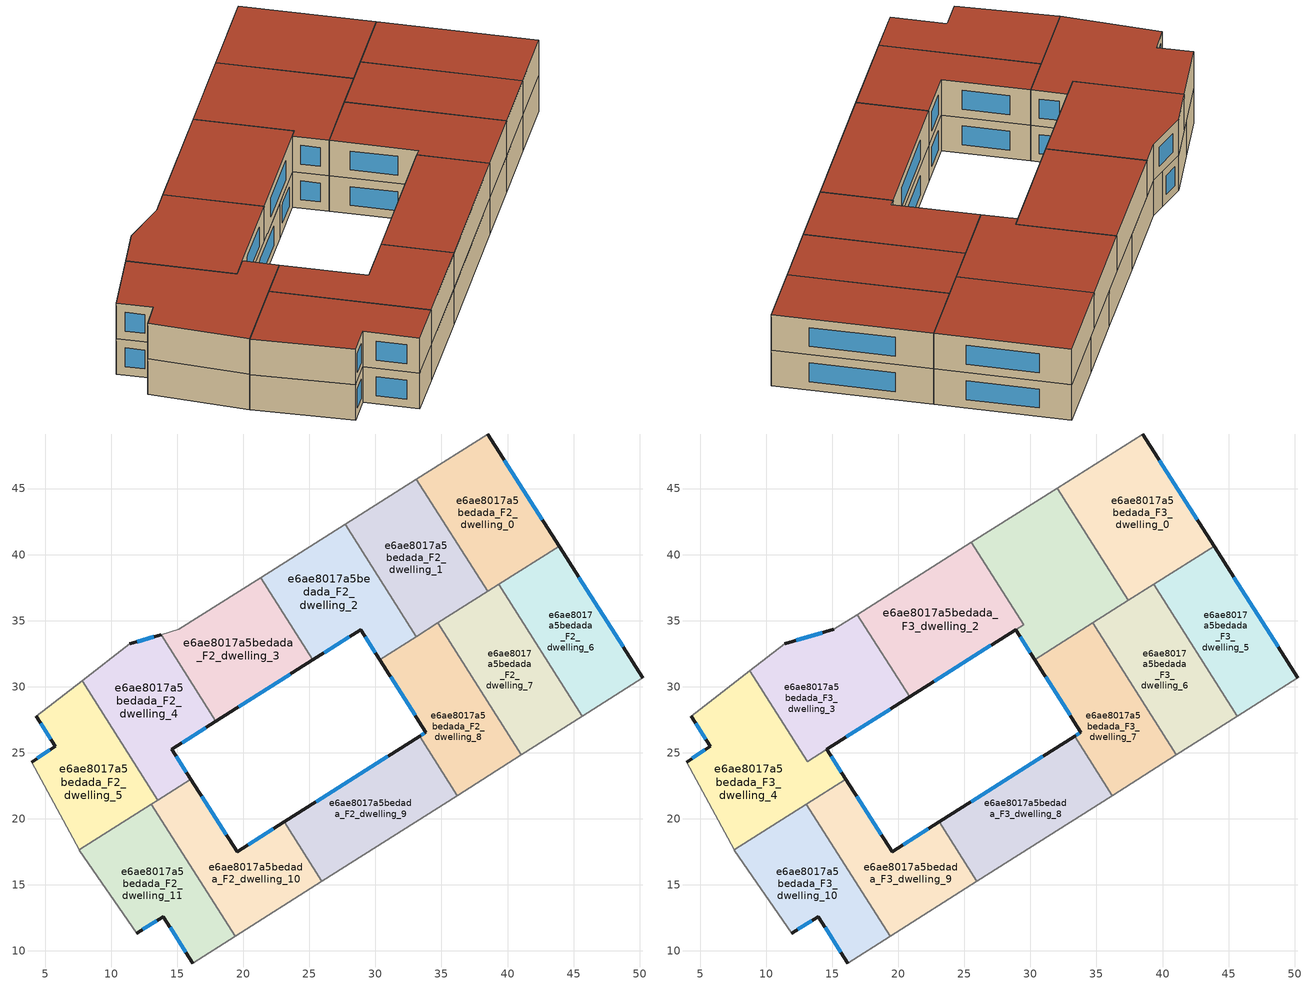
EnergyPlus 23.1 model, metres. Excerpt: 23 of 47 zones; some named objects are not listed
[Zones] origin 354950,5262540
e6ae8017a5bedada_F2_dwelling_0
 floor to e6ae8017a5bedada_F1_dwelling_0 (EU_floor_Construction): 38.5,49.13 43.91,40.64 38.49,37.21 33.1,45.72 z6
 wall outside (EU_wall_Construction): 43.91,40.64 38.5,49.13 z6:9
 wall to e6ae8017a5bedada_F2_dwelling_1 (EU_wall_Construction): 33.1,45.72 38.49,37.21 z6:9
 wall adiabatic (EU_wall_Construction): 38.5,49.13 33.1,45.72 z6:9
 wall to e6ae8017a5bedada_F2_dwelling_6 (EU_wall_Construction): 39.32,37.74 43.91,40.64 z6:9
 wall to e6ae8017a5bedada_F2_dwelling_7 (EU_wall_Construction): 38.49,37.21 39.32,37.74 z6:9
 window (EU_Window_Construction): 42.64,42.64 39.77,47.14 z6.7:8.3
e6ae8017a5bedada_F2_dwelling_1
 floor to e6ae8017a5bedada_F1_dwelling_1 (EU_floor_Construction): 33.1,45.72 38.49,37.21 33.08,33.79 27.7,42.3 z6
 wall to e6ae8017a5bedada_F2_dwelling_2 (EU_wall_Construction): 27.7,42.3 33.08,33.79 z6:9
 wall adiabatic (EU_wall_Construction): 33.1,45.72 27.7,42.3 z6:9
 wall to e6ae8017a5bedada_F2_dwelling_7 (EU_wall_Construction): 34.72,34.83 38.49,37.21 z6:9
 wall to e6ae8017a5bedada_F2_dwelling_8 (EU_wall_Construction): 33.08,33.79 34.72,34.83 z6:9
 ceiling adiabatic (EU_roof_Construction): 37.41,36.53 32.02,45.04 27.7,42.3 33.08,33.79 z9
e6ae8017a5bedada_F2_dwelling_10
 floor to e6ae8017a5bedada_F1_dwelling_10 (EU_floor_Construction): 23.09,19.75 25.93,15.26 19.36,11.1 13.03,21.1 16.02,22.99 19.52,17.49 z6
 wall outside (EU_wall_Construction): 23.09,19.75 19.52,17.49 16.02,22.99 z6:9
 wall to e6ae8017a5bedada_F2_dwelling_9 (EU_wall_Construction): 25.93,15.26 23.09,19.75 z6:9
 wall adiabatic (EU_wall_Construction): 19.36,11.1 25.93,15.26 z6:9
 wall to e6ae8017a5bedada_F2_dwelling_11 (EU_wall_Construction): 13.03,21.1 19.36,11.1 z6:9
 wall to e6ae8017a5bedada_F2_dwelling_4 (EU_wall_Construction): 16.02,22.99 13.52,21.41 z6:9
 wall to e6ae8017a5bedada_F2_dwelling_5 (EU_wall_Construction): 13.52,21.41 13.03,21.1 z6:9
 window (EU_Window_Construction): 18.7,18.78 16.84,21.7 / 22.26,19.22 20.36,18.02 z6.7:8.3
e6ae8017a5bedada_F2_dwelling_11
 floor to e6ae8017a5bedada_F1_dwelling_11 (EU_floor_Construction): 13.03,21.1 19.36,11.1 16.15,9.07 13.91,12.58 11.9,11.31 7.58,17.61 7.57,17.64 z6
 wall outside (EU_wall_Construction): 11.9,11.31 13.91,12.58 16.15,9.07 z6:9
 wall adiabatic (EU_wall_Construction): 16.15,9.07 19.36,11.1 / 7.57,17.64 7.58,17.61 11.9,11.31 z6:9
 wall to e6ae8017a5bedada_F2_dwelling_5 (EU_wall_Construction): 13.03,21.1 7.57,17.64 z6:9
 window (EU_Window_Construction): 14.44,11.76 15.62,9.89 / 12.37,11.61 13.44,12.28 z6.7:8.3
e6ae8017a5bedada_F2_dwelling_2
 floor to e6ae8017a5bedada_F1_dwelling_2 (EU_floor_Construction): 27.7,42.3 33.08,33.79 30.32,32.04 28.88,34.32 25.27,32.03 21.32,38.26 z6
 wall outside (EU_wall_Construction): 25.27,32.03 28.88,34.32 30.32,32.04 z6:9
 wall to e6ae8017a5bedada_F2_dwelling_3 (EU_wall_Construction): 21.32,38.26 25.27,32.03 z6:9
 wall adiabatic (EU_wall_Construction): 27.7,42.3 21.32,38.26 z6:9
 wall to e6ae8017a5bedada_F2_dwelling_8 (EU_wall_Construction): 30.32,32.04 33.08,33.79 z6:9
 window (EU_Window_Construction): 29.22,33.78 29.98,32.58 / 26.12,32.57 28.03,33.78 z6.7:8.3
 ceiling adiabatic (EU_roof_Construction): 29.48,34.7 25.53,40.93 21.32,38.26 25.27,32.03 z9
e6ae8017a5bedada_F2_dwelling_3
 floor to e6ae8017a5bedada_F1_dwelling_3 (EU_floor_Construction): 21.32,38.26 25.27,32.03 17.92,27.38 13.77,33.94 15.12,34.34 z6
 wall outside (EU_wall_Construction): 17.92,27.38 25.27,32.03 z6:9
 wall to e6ae8017a5bedada_F2_dwelling_4 (EU_wall_Construction): 13.77,33.94 17.92,27.38 z6:9
 wall adiabatic (EU_wall_Construction): 21.32,38.26 15.12,34.34 13.77,33.94 z6:9
 window (EU_Window_Construction): 19.64,28.47 23.54,30.94 z6.7:8.3
 ceiling adiabatic (EU_roof_Construction): 25.27,32.03 21.32,38.26 16.89,35.46 20.84,29.23 z9
e6ae8017a5bedada_F2_dwelling_4
 floor to e6ae8017a5bedada_F1_dwelling_4 (EU_floor_Construction): 13.77,33.94 17.92,27.38 14.58,25.26 16.02,22.99 13.53,21.41 7.8,30.46 11.41,33.24 z6
 wall outside (EU_wall_Construction): 16.02,22.99 14.58,25.26 17.92,27.38 / 13.77,33.94 11.41,33.24 z6:9
 wall to e6ae8017a5bedada_F2_dwelling_5 (EU_wall_Construction): 7.8,30.46 13.53,21.41 z6:9
 wall adiabatic (EU_wall_Construction): 11.41,33.24 7.8,30.46 z6:9
 window (EU_Window_Construction): 15.36,25.76 17.13,26.88 / 15.68,23.52 14.91,24.73 / 13.21,33.77 11.96,33.4 z6.7:8.3
e6ae8017a5bedada_F2_dwelling_5
 floor to e6ae8017a5bedada_F1_dwelling_5 (EU_floor_Construction): 7.8,30.46 13.53,21.41 7.57,17.64 3.95,24.27 5.76,25.49 4.29,27.76 z6
 wall outside (EU_wall_Construction): 4.29,27.76 5.76,25.49 3.95,24.27 z6:9
 wall adiabatic (EU_wall_Construction): 3.95,24.27 7.57,17.64 / 7.8,30.46 4.29,27.76 z6:9
 window (EU_Window_Construction): 5.34,25.21 4.37,24.56 / 4.64,27.23 5.42,26.03 z6.7:8.3
e6ae8017a5bedada_F2_dwelling_6
 floor to e6ae8017a5bedada_F1_dwelling_6 (EU_floor_Construction): 43.91,40.64 50.26,30.66 45.65,27.74 39.32,37.74 z6
 wall outside (EU_wall_Construction): 50.26,30.66 43.91,40.64 z6:9
 wall to e6ae8017a5bedada_F2_dwelling_7 (EU_wall_Construction): 39.32,37.74 45.65,27.74 z6:9
 wall adiabatic (EU_wall_Construction): 45.65,27.74 50.26,30.66 z6:9
 window (EU_Window_Construction): 48.77,33.01 45.4,38.3 z6.7:8.3
e6ae8017a5bedada_F2_dwelling_7
 floor to e6ae8017a5bedada_F1_dwelling_7 (EU_floor_Construction): 39.32,37.74 45.65,27.74 41.05,24.83 34.72,34.83 z6
 wall to e6ae8017a5bedada_F2_dwelling_8 (EU_wall_Construction): 34.72,34.83 41.05,24.83 z6:9
 wall adiabatic (EU_wall_Construction): 41.05,24.83 45.65,27.74 z6:9
e6ae8017a5bedada_F2_dwelling_8
 floor to e6ae8017a5bedada_F1_dwelling_8 (EU_floor_Construction): 34.72,34.83 41.05,24.83 36.18,21.75 33.34,26.24 33.82,26.54 30.32,32.04 z6
 wall outside (EU_wall_Construction): 30.32,32.04 33.82,26.54 33.34,26.24 z6:9
 wall adiabatic (EU_wall_Construction): 36.18,21.75 41.05,24.83 z6:9
 wall to e6ae8017a5bedada_F2_dwelling_9 (EU_wall_Construction): 33.34,26.24 36.18,21.75 z6:9
 window (EU_Window_Construction): 33.71,26.47 33.45,26.31 / 31.14,30.75 33,27.84 z6.7:8.3
e6ae8017a5bedada_F2_dwelling_9
 floor to e6ae8017a5bedada_F1_dwelling_9 (EU_floor_Construction): 33.34,26.24 36.18,21.75 25.93,15.26 23.09,19.75 z6
 wall outside (EU_wall_Construction): 33.34,26.24 23.09,19.75 z6:9
 wall adiabatic (EU_wall_Construction): 25.93,15.26 36.18,21.75 z6:9
 window (EU_Window_Construction): 30.93,24.72 25.5,21.28 z6.7:8.3
e6ae8017a5bedada_F3_dwelling_0
 floor to e6ae8017a5bedada_F2_dwelling_0 (EU_floor_Construction): 38.5,49.13 43.91,40.64 38.49,37.21 33.1,45.72 z9
 floor to e6ae8017a5bedada_F2_dwelling_1 (EU_floor_Construction): 33.1,45.72 38.49,37.21 37.41,36.53 32.02,45.04 z9
 wall outside (EU_wall_Construction): 43.91,40.64 38.5,49.13 z9:12
 wall to e6ae8017a5bedada_F3_dwelling_1 (EU_wall_Construction): 32.02,45.04 37.41,36.53 z9:12
 wall adiabatic (EU_wall_Construction): 38.5,49.13 32.02,45.04 z9:12
 wall to e6ae8017a5bedada_F3_dwelling_5 (EU_wall_Construction): 39.32,37.74 43.91,40.64 z9:12
 wall to e6ae8017a5bedada_F3_dwelling_6 (EU_wall_Construction): 37.41,36.53 39.32,37.74 z9:12
 window (EU_Window_Construction): 42.64,42.64 39.77,47.14 z9.7:11.3
 roof outside (EU_roof_Construction): 43.91,40.64 38.5,49.13 32.02,45.04 37.41,36.53 z12
e6ae8017a5bedada_F3_dwelling_1
 floor to e6ae8017a5bedada_F2_dwelling_1 (EU_floor_Construction): 32.02,45.04 37.41,36.53 33.08,33.79 27.7,42.3 z9
 floor to e6ae8017a5bedada_F2_dwelling_2 (EU_floor_Construction): 27.7,42.3 33.08,33.79 30.32,32.04 28.88,34.32 29.48,34.7 25.53,40.93 z9
 wall outside (EU_wall_Construction): 28.88,34.32 30.32,32.04 z9:12
 wall to e6ae8017a5bedada_F3_dwelling_2 (EU_wall_Construction): 25.53,40.93 29.48,34.7 28.88,34.32 z9:12
 wall adiabatic (EU_wall_Construction): 32.02,45.04 25.53,40.93 z9:12
 wall to e6ae8017a5bedada_F3_dwelling_7 (EU_wall_Construction): 30.32,32.04 34.72,34.83 z9:12
 wall to e6ae8017a5bedada_F3_dwelling_6 (EU_wall_Construction): 34.72,34.83 37.41,36.53 z9:12
 window (EU_Window_Construction): 29.22,33.78 29.98,32.58 z9.7:11.3
 roof outside (EU_roof_Construction): 37.41,36.53 32.02,45.04 25.53,40.93 29.48,34.7 28.88,34.32 30.32,32.04 z12
e6ae8017a5bedada_F3_dwelling_10
 floor to e6ae8017a5bedada_F2_dwelling_11 (EU_floor_Construction): 13.03,21.1 19.36,11.1 16.15,9.07 13.91,12.58 11.9,11.31 7.58,17.61 7.57,17.64 z9
 wall outside (EU_wall_Construction): 11.9,11.31 13.91,12.58 16.15,9.07 z9:12
 wall to e6ae8017a5bedada_F3_dwelling_9 (EU_wall_Construction): 19.36,11.1 13.03,21.1 z9:12
 wall adiabatic (EU_wall_Construction): 16.15,9.07 19.36,11.1 / 7.57,17.64 7.58,17.61 11.9,11.31 z9:12
 wall to e6ae8017a5bedada_F3_dwelling_4 (EU_wall_Construction): 13.03,21.1 7.57,17.64 z9:12
 window (EU_Window_Construction): 14.44,11.76 15.62,9.89 / 12.37,11.61 13.44,12.28 z9.7:11.3
 roof outside (EU_roof_Construction): 19.36,11.1 13.03,21.1 7.57,17.64 7.58,17.61 11.9,11.31 13.91,12.58 16.15,9.07 z12
e6ae8017a5bedada_F3_dwelling_2
 floor adiabatic (EU_floor_Construction): 25.53,40.93 29.48,34.7 20.84,29.23 16.89,35.46 z9
 wall outside (EU_wall_Construction): 20.84,29.23 28.88,34.32 z9:12
 wall to e6ae8017a5bedada_F3_dwelling_3 (EU_wall_Construction): 16.89,35.46 20.84,29.23 z9:12
 wall adiabatic (EU_wall_Construction): 25.53,40.93 16.89,35.46 z9:12
 window (EU_Window_Construction): 22.73,30.42 26.99,33.12 z9.7:11.3
 roof outside (EU_roof_Construction): 29.48,34.7 25.53,40.93 16.89,35.46 20.84,29.23 z12
e6ae8017a5bedada_F3_dwelling_3
 floor to e6ae8017a5bedada_F2_dwelling_3 (EU_floor_Construction): 16.89,35.46 20.84,29.23 17.92,27.38 13.77,33.94 15.12,34.34 z9
 floor to e6ae8017a5bedada_F2_dwelling_4 (EU_floor_Construction): 13.77,33.94 17.92,27.38 13.09,24.33 8.75,31.19 11.41,33.24 z9
 wall outside (EU_wall_Construction): 15.12,34.34 11.41,33.24 / 14.58,25.26 20.84,29.23 z9:12
 wall adiabatic (EU_wall_Construction): 11.41,33.24 8.75,31.19 / 16.89,35.46 15.12,34.34 z9:12
 wall to e6ae8017a5bedada_F3_dwelling_4 (EU_wall_Construction): 8.75,31.19 13.09,24.33 14.58,25.26 z9:12
 window (EU_Window_Construction): 14.25,34.08 12.28,33.5 / 16.05,26.19 19.37,28.3 z9.7:11.3
 roof outside (EU_roof_Construction): 20.84,29.23 16.89,35.46 15.12,34.34 11.41,33.24 8.75,31.19 13.09,24.33 z12
e6ae8017a5bedada_F3_dwelling_4
 floor to e6ae8017a5bedada_F2_dwelling_4 (EU_floor_Construction): 14.58,25.26 16.02,22.99 13.52,21.41 7.8,30.46 8.75,31.19 13.09,24.33 z9
 floor to e6ae8017a5bedada_F2_dwelling_5 (EU_floor_Construction): 7.8,30.46 13.52,21.41 7.57,17.64 3.95,24.27 5.76,25.49 4.29,27.76 z9
 wall outside (EU_wall_Construction): 4.29,27.76 5.76,25.49 3.95,24.27 / 16.02,22.99 14.58,25.26 z9:12
 wall adiabatic (EU_wall_Construction): 3.95,24.27 7.57,17.64 / 8.75,31.19 4.29,27.76 z9:12
 wall to e6ae8017a5bedada_F3_dwelling_9 (EU_wall_Construction): 13.03,21.1 16.02,22.99 z9:12
 window (EU_Window_Construction): 5.34,25.21 4.37,24.56 / 4.64,27.23 5.42,26.03 / 15.68,23.52 14.91,24.73 z9.7:11.3
 roof outside (EU_roof_Construction): 16.02,22.99 14.58,25.26 13.09,24.33 8.75,31.19 4.29,27.76 5.76,25.49 3.95,24.27 7.57,17.64 z12
e6ae8017a5bedada_F3_dwelling_5
 floor to e6ae8017a5bedada_F2_dwelling_6 (EU_floor_Construction): 43.91,40.64 50.26,30.66 45.65,27.74 39.32,37.74 z9
 wall outside (EU_wall_Construction): 50.26,30.66 43.91,40.64 z9:12
 wall to e6ae8017a5bedada_F3_dwelling_6 (EU_wall_Construction): 39.32,37.74 45.65,27.74 z9:12
 wall adiabatic (EU_wall_Construction): 45.65,27.74 50.26,30.66 z9:12
 window (EU_Window_Construction): 48.77,33.01 45.4,38.3 z9.7:11.3
 roof outside (EU_roof_Construction): 50.26,30.66 43.91,40.64 39.32,37.74 45.65,27.74 z12
e6ae8017a5bedada_F3_dwelling_6
 floor to e6ae8017a5bedada_F2_dwelling_7 (EU_floor_Construction): 39.32,37.74 45.65,27.74 41.05,24.83 34.72,34.83 z9
 wall to e6ae8017a5bedada_F3_dwelling_7 (EU_wall_Construction): 34.72,34.83 41.05,24.83 z9:12
 wall adiabatic (EU_wall_Construction): 41.05,24.83 45.65,27.74 z9:12
 roof outside (EU_roof_Construction): 45.65,27.74 39.32,37.74 34.72,34.83 41.05,24.83 z12
e6ae8017a5bedada_F3_dwelling_7
 floor to e6ae8017a5bedada_F2_dwelling_8 (EU_floor_Construction): 34.72,34.83 41.05,24.83 36.18,21.75 33.34,26.24 33.82,26.54 30.32,32.04 z9
 wall outside (EU_wall_Construction): 30.32,32.04 33.82,26.54 33.34,26.24 z9:12
 wall adiabatic (EU_wall_Construction): 36.18,21.75 41.05,24.83 z9:12
 wall to e6ae8017a5bedada_F3_dwelling_8 (EU_wall_Construction): 33.34,26.24 36.18,21.75 z9:12
 window (EU_Window_Construction): 33.71,26.47 33.45,26.31 / 31.14,30.75 33,27.84 z9.7:11.3
 roof outside (EU_roof_Construction): 41.05,24.83 34.72,34.83 30.32,32.04 33.82,26.54 33.34,26.24 36.18,21.75 z12
e6ae8017a5bedada_F3_dwelling_8
 floor to e6ae8017a5bedada_F2_dwelling_9 (EU_floor_Construction): 33.34,26.24 36.18,21.75 25.93,15.26 23.09,19.75 z9
 wall outside (EU_wall_Construction): 33.34,26.24 23.09,19.75 z9:12
 wall to e6ae8017a5bedada_F3_dwelling_9 (EU_wall_Construction): 23.09,19.75 25.93,15.26 z9:12
 wall adiabatic (EU_wall_Construction): 25.93,15.26 36.18,21.75 z9:12
 window (EU_Window_Construction): 30.93,24.72 25.5,21.28 z9.7:11.3
 roof outside (EU_roof_Construction): 36.18,21.75 33.34,26.24 23.09,19.75 25.93,15.26 z12
e6ae8017a5bedada_F3_dwelling_9
 floor to e6ae8017a5bedada_F2_dwelling_10 (EU_floor_Construction): 23.09,19.75 25.93,15.26 19.36,11.1 13.03,21.1 16.02,22.99 19.52,17.49 z9
 wall outside (EU_wall_Construction): 23.09,19.75 19.52,17.49 16.02,22.99 z9:12
 wall adiabatic (EU_wall_Construction): 19.36,11.1 25.93,15.26 z9:12
 window (EU_Window_Construction): 18.7,18.78 16.84,21.7 / 22.26,19.22 20.36,18.02 z9.7:11.3
 roof outside (EU_roof_Construction): 25.93,15.26 23.09,19.75 19.52,17.49 16.02,22.99 13.03,21.1 19.36,11.1 z12
[Building]
EU S2 Campaign: North Axis=0; Terrain=City; Solar Distribution=FullExterior
[Site:Location]
Budapest.Ferenc.Liszt.Intl.AP: Latitude=47.437; Longitude=19.256; Time Zone=1; Elevation=185
[SizingPeriod:WeatherFileDays]
AnnualSizingPeriod: Begin Month=1; Begin Day of Month=1; End Month=12; End Day of Month=31; Day of Week for Start Day=Monday; Use Weather File Daylight Saving Period=No; Use Weather File Rain and Snow Indicators=No
[MATERIAL]
EU_InternalMass_Material: Roughness=MediumRough; Thickness=0.1; Conductivity=1; Density=1800; Specific Heat=900; Thermal Absorptance=0.9; Solar Absorptance=0.7; Visible Absorptance=0.7
[MATERIAL:NOMASS] Roughness=MediumRough; Thermal Absorptance=0.9; Solar Absorptance=0.7; Visible Absorptance=0.7
Name | Thermal Resistance
EU_wall_NoMass | 0.832559
EU_roof_NoMass | 1.39638
EU_floor_NoMass | 0.872794
[WINDOWMATERIAL:SIMPLEGLAZINGSYSTEM]
EU_Window_SimpleGlazing: UFactor=2.79869; Solar Heat Gain Coefficient=0.75; Visible Transmittance=0.75
[CONSTRUCTION]
EU_wall_Construction: EU_wall_NoMass
EU_roof_Construction: EU_roof_NoMass
EU_floor_Construction: EU_floor_NoMass
EU_Window_Construction: EU_Window_SimpleGlazing
EU_InternalMass_Construction: EU_InternalMass_Material
[ZONE] Type=1; Multiplier=1; Ceiling Height=autocalculate; Floor Area=autocalculate; Part of Total Floor Area=Yes
Name | Volume
e6ae8017a5bedada_F2_dwelling_0 | 193.275
e6ae8017a5bedada_F3_dwelling_0 | 231.935
e6ae8017a5bedada_F2_dwelling_1 | 193.283
e6ae8017a5bedada_F3_dwelling_1 | 237.682
e6ae8017a5bedada_F2_dwelling_10; e6ae8017a5bedada_F2_dwelling_3; e6ae8017a5bedada_F3_dwelling_5; e6ae8017a5bedada_F2_dwelling_6; e6ae8017a5bedada_F3_dwelling_9 | 193.284
e6ae8017a5bedada_F3_dwelling_10; e6ae8017a5bedada_F2_dwelling_11 | 193.301
e6ae8017a5bedada_F2_dwelling_2 | 193.288
e6ae8017a5bedada_F3_dwelling_2 | 226.222
e6ae8017a5bedada_F3_dwelling_3 | 217.761
e6ae8017a5bedada_F2_dwelling_4 | 193.29
e6ae8017a5bedada_F3_dwelling_4 | 246.132
e6ae8017a5bedada_F2_dwelling_5; e6ae8017a5bedada_F3_dwelling_7; e6ae8017a5bedada_F2_dwelling_8 | 193.295
e6ae8017a5bedada_F3_dwelling_6; e6ae8017a5bedada_F2_dwelling_7 | 193.289
e6ae8017a5bedada_F3_dwelling_8; e6ae8017a5bedada_F2_dwelling_9 | 193.302
[INTERNALMASS] Construction=EU_InternalMass_Construction
Name | Zone or ZoneList | Surface Area
e6ae8017a5bedada_F2_dwelling_0_EU_InternalMass | e6ae8017a5bedada_F2_dwelling_0 | 64.4249
e6ae8017a5bedada_F2_dwelling_1_EU_InternalMass | e6ae8017a5bedada_F2_dwelling_1 | 64.4277
e6ae8017a5bedada_F2_dwelling_2_EU_InternalMass | e6ae8017a5bedada_F2_dwelling_2 | 64.4294
e6ae8017a5bedada_F2_dwelling_3_EU_InternalMass | e6ae8017a5bedada_F2_dwelling_3 | 64.4283
e6ae8017a5bedada_F2_dwelling_4_EU_InternalMass | e6ae8017a5bedada_F2_dwelling_4 | 64.4299
e6ae8017a5bedada_F2_dwelling_5_EU_InternalMass | e6ae8017a5bedada_F2_dwelling_5 | 64.4314
e6ae8017a5bedada_F2_dwelling_6_EU_InternalMass | e6ae8017a5bedada_F2_dwelling_6 | 64.4282
e6ae8017a5bedada_F2_dwelling_7_EU_InternalMass | e6ae8017a5bedada_F2_dwelling_7 | 64.4297
e6ae8017a5bedada_F2_dwelling_8_EU_InternalMass | e6ae8017a5bedada_F2_dwelling_8 | 64.4316
e6ae8017a5bedada_F2_dwelling_9_EU_InternalMass | e6ae8017a5bedada_F2_dwelling_9 | 64.4338
e6ae8017a5bedada_F2_dwelling_10_EU_InternalMass | e6ae8017a5bedada_F2_dwelling_10 | 64.4281
e6ae8017a5bedada_F2_dwelling_11_EU_InternalMass | e6ae8017a5bedada_F2_dwelling_11 | 64.4335
e6ae8017a5bedada_F3_dwelling_0_EU_InternalMass | e6ae8017a5bedada_F3_dwelling_0 | 77.3118
e6ae8017a5bedada_F3_dwelling_1_EU_InternalMass | e6ae8017a5bedada_F3_dwelling_1 | 79.2309
e6ae8017a5bedada_F3_dwelling_2_EU_InternalMass | e6ae8017a5bedada_F3_dwelling_2 | 75.4071
e6ae8017a5bedada_F3_dwelling_3_EU_InternalMass | e6ae8017a5bedada_F3_dwelling_3 | 72.5867
e6ae8017a5bedada_F3_dwelling_4_EU_InternalMass | e6ae8017a5bedada_F3_dwelling_4 | 82.0458
e6ae8017a5bedada_F3_dwelling_5_EU_InternalMass | e6ae8017a5bedada_F3_dwelling_5 | 64.4282
e6ae8017a5bedada_F3_dwelling_6_EU_InternalMass | e6ae8017a5bedada_F3_dwelling_6 | 64.4297
e6ae8017a5bedada_F3_dwelling_7_EU_InternalMass | e6ae8017a5bedada_F3_dwelling_7 | 64.4316
e6ae8017a5bedada_F3_dwelling_8_EU_InternalMass | e6ae8017a5bedada_F3_dwelling_8 | 64.4338
e6ae8017a5bedada_F3_dwelling_9_EU_InternalMass | e6ae8017a5bedada_F3_dwelling_9 | 64.4281
e6ae8017a5bedada_F3_dwelling_10_EU_InternalMass | e6ae8017a5bedada_F3_dwelling_10 | 64.4335
[OTHEREQUIPMENT] Fuel Type=Electricity; Design Level Calculation Method=Watts/Area; Power per Zone Floor Area=1; Fraction Latent=0; Fraction Radiant=0; Fraction Lost=0; Carbon Dioxide Generation Rate=0; EndUse Subcategory=EU_Step8_InternalGains
Name | Zone or ZoneList or Space or SpaceList | Schedule
EU_Step8_InternalGain_e6ae8017a5bedada_F2_dwelling_0_f000 | e6ae8017a5bedada_F2_dwelling_0 | EU_Step8_GainSchedule_e6ae8017a5bedada_F2_dwelling_0_f000
EU_Step8_InternalGain_e6ae8017a5bedada_F2_dwelling_1_f000 | e6ae8017a5bedada_F2_dwelling_1 | EU_Step8_GainSchedule_e6ae8017a5bedada_F2_dwelling_1_f000
EU_Step8_InternalGain_e6ae8017a5bedada_F2_dwelling_2_f000 | e6ae8017a5bedada_F2_dwelling_2 | EU_Step8_GainSchedule_e6ae8017a5bedada_F2_dwelling_2_f000
EU_Step8_InternalGain_e6ae8017a5bedada_F2_dwelling_3_f000 | e6ae8017a5bedada_F2_dwelling_3 | EU_Step8_GainSchedule_e6ae8017a5bedada_F2_dwelling_3_f000
EU_Step8_InternalGain_e6ae8017a5bedada_F2_dwelling_4_f000 | e6ae8017a5bedada_F2_dwelling_4 | EU_Step8_GainSchedule_e6ae8017a5bedada_F2_dwelling_4_f000
EU_Step8_InternalGain_e6ae8017a5bedada_F2_dwelling_5_f000 | e6ae8017a5bedada_F2_dwelling_5 | EU_Step8_GainSchedule_e6ae8017a5bedada_F2_dwelling_5_f000
EU_Step8_InternalGain_e6ae8017a5bedada_F2_dwelling_6_f000 | e6ae8017a5bedada_F2_dwelling_6 | EU_Step8_GainSchedule_e6ae8017a5bedada_F2_dwelling_6_f000
EU_Step8_InternalGain_e6ae8017a5bedada_F2_dwelling_7_f000 | e6ae8017a5bedada_F2_dwelling_7 | EU_Step8_GainSchedule_e6ae8017a5bedada_F2_dwelling_7_f000
EU_Step8_InternalGain_e6ae8017a5bedada_F2_dwelling_8_f000 | e6ae8017a5bedada_F2_dwelling_8 | EU_Step8_GainSchedule_e6ae8017a5bedada_F2_dwelling_8_f000
EU_Step8_InternalGain_e6ae8017a5bedada_F2_dwelling_9_f000 | e6ae8017a5bedada_F2_dwelling_9 | EU_Step8_GainSchedule_e6ae8017a5bedada_F2_dwelling_9_f000
EU_Step8_InternalGain_e6ae8017a5bedada_F2_dwelling_10_f000 | e6ae8017a5bedada_F2_dwelling_10 | EU_Step8_GainSchedule_e6ae8017a5bedada_F2_dwelling_10_f000
EU_Step8_InternalGain_e6ae8017a5bedada_F2_dwelling_11_f000 | e6ae8017a5bedada_F2_dwelling_11 | EU_Step8_GainSchedule_e6ae8017a5bedada_F2_dwelling_11_f000
EU_Step8_InternalGain_e6ae8017a5bedada_F3_dwelling_0_f000 | e6ae8017a5bedada_F3_dwelling_0 | EU_Step8_GainSchedule_e6ae8017a5bedada_F3_dwelling_0_f000
EU_Step8_InternalGain_e6ae8017a5bedada_F3_dwelling_1_f000 | e6ae8017a5bedada_F3_dwelling_1 | EU_Step8_GainSchedule_e6ae8017a5bedada_F3_dwelling_1_f000
EU_Step8_InternalGain_e6ae8017a5bedada_F3_dwelling_2_f000 | e6ae8017a5bedada_F3_dwelling_2 | EU_Step8_GainSchedule_e6ae8017a5bedada_F3_dwelling_2_f000
EU_Step8_InternalGain_e6ae8017a5bedada_F3_dwelling_3_f000 | e6ae8017a5bedada_F3_dwelling_3 | EU_Step8_GainSchedule_e6ae8017a5bedada_F3_dwelling_3_f000
EU_Step8_InternalGain_e6ae8017a5bedada_F3_dwelling_4_f000 | e6ae8017a5bedada_F3_dwelling_4 | EU_Step8_GainSchedule_e6ae8017a5bedada_F3_dwelling_4_f000
EU_Step8_InternalGain_e6ae8017a5bedada_F3_dwelling_5_f000 | e6ae8017a5bedada_F3_dwelling_5 | EU_Step8_GainSchedule_e6ae8017a5bedada_F3_dwelling_5_f000
EU_Step8_InternalGain_e6ae8017a5bedada_F3_dwelling_6_f000 | e6ae8017a5bedada_F3_dwelling_6 | EU_Step8_GainSchedule_e6ae8017a5bedada_F3_dwelling_6_f000
EU_Step8_InternalGain_e6ae8017a5bedada_F3_dwelling_7_f000 | e6ae8017a5bedada_F3_dwelling_7 | EU_Step8_GainSchedule_e6ae8017a5bedada_F3_dwelling_7_f000
EU_Step8_InternalGain_e6ae8017a5bedada_F3_dwelling_8_f000 | e6ae8017a5bedada_F3_dwelling_8 | EU_Step8_GainSchedule_e6ae8017a5bedada_F3_dwelling_8_f000
EU_Step8_InternalGain_e6ae8017a5bedada_F3_dwelling_9_f000 | e6ae8017a5bedada_F3_dwelling_9 | EU_Step8_GainSchedule_e6ae8017a5bedada_F3_dwelling_9_f000
EU_Step8_InternalGain_e6ae8017a5bedada_F3_dwelling_10_f000 | e6ae8017a5bedada_F3_dwelling_10 | EU_Step8_GainSchedule_e6ae8017a5bedada_F3_dwelling_10_f000
[ZONEVENTILATION:DESIGNFLOWRATE] Schedule=EU_AlwaysOn; Design Flow Rate Calculation Method=AirChanges/Hour; Air Changes per Hour=0.475469; Ventilation Type=Natural; Fan Pressure Rise=0; Fan Total Efficiency=1; Constant Term Coefficient=1; Temperature Term Coefficient=0; Velocity Term Coefficient=0; Velocity Squared Term Coefficient=0; Minimum Indoor Temperature=-100; Maximum Indoor Temperature=100; Delta Temperature=-100; Minimum Outdoor Temperature=-100; Maximum Outdoor Temperature=100; Maximum Wind Speed=40
Name | Zone or ZoneList or Space or SpaceList
EU_ConstantAir_e6ae8017a5bedada_F2_dwelling_0 | e6ae8017a5bedada_F2_dwelling_0
EU_ConstantAir_e6ae8017a5bedada_F2_dwelling_1 | e6ae8017a5bedada_F2_dwelling_1
EU_ConstantAir_e6ae8017a5bedada_F2_dwelling_2 | e6ae8017a5bedada_F2_dwelling_2
EU_ConstantAir_e6ae8017a5bedada_F2_dwelling_3 | e6ae8017a5bedada_F2_dwelling_3
EU_ConstantAir_e6ae8017a5bedada_F2_dwelling_4 | e6ae8017a5bedada_F2_dwelling_4
EU_ConstantAir_e6ae8017a5bedada_F2_dwelling_5 | e6ae8017a5bedada_F2_dwelling_5
EU_ConstantAir_e6ae8017a5bedada_F2_dwelling_6 | e6ae8017a5bedada_F2_dwelling_6
EU_ConstantAir_e6ae8017a5bedada_F2_dwelling_7 | e6ae8017a5bedada_F2_dwelling_7
EU_ConstantAir_e6ae8017a5bedada_F2_dwelling_8 | e6ae8017a5bedada_F2_dwelling_8
EU_ConstantAir_e6ae8017a5bedada_F2_dwelling_9 | e6ae8017a5bedada_F2_dwelling_9
EU_ConstantAir_e6ae8017a5bedada_F2_dwelling_10 | e6ae8017a5bedada_F2_dwelling_10
EU_ConstantAir_e6ae8017a5bedada_F2_dwelling_11 | e6ae8017a5bedada_F2_dwelling_11
EU_ConstantAir_e6ae8017a5bedada_F3_dwelling_0 | e6ae8017a5bedada_F3_dwelling_0
EU_ConstantAir_e6ae8017a5bedada_F3_dwelling_1 | e6ae8017a5bedada_F3_dwelling_1
EU_ConstantAir_e6ae8017a5bedada_F3_dwelling_2 | e6ae8017a5bedada_F3_dwelling_2
EU_ConstantAir_e6ae8017a5bedada_F3_dwelling_3 | e6ae8017a5bedada_F3_dwelling_3
EU_ConstantAir_e6ae8017a5bedada_F3_dwelling_4 | e6ae8017a5bedada_F3_dwelling_4
EU_ConstantAir_e6ae8017a5bedada_F3_dwelling_5 | e6ae8017a5bedada_F3_dwelling_5
EU_ConstantAir_e6ae8017a5bedada_F3_dwelling_6 | e6ae8017a5bedada_F3_dwelling_6
EU_ConstantAir_e6ae8017a5bedada_F3_dwelling_7 | e6ae8017a5bedada_F3_dwelling_7
EU_ConstantAir_e6ae8017a5bedada_F3_dwelling_8 | e6ae8017a5bedada_F3_dwelling_8
EU_ConstantAir_e6ae8017a5bedada_F3_dwelling_9 | e6ae8017a5bedada_F3_dwelling_9
EU_ConstantAir_e6ae8017a5bedada_F3_dwelling_10 | e6ae8017a5bedada_F3_dwelling_10
[HVACTEMPLATE:ZONE:IDEALLOADSAIRSYSTEM] System Availability Schedule=EU_AlwaysOn; Maximum Heating Supply Air Temperature=50; Minimum Cooling Supply Air Temperature=13; Maximum Heating Supply Air Humidity Ratio=0.0156; Minimum Cooling Supply Air Humidity Ratio=0.0077; Heating Limit=NoLimit; Cooling Limit=NoLimit; Heating Availability Schedule=EU_AlwaysOn; Cooling Availability Schedule=EU_CoolingOff; Dehumidification Control Type=ConstantSensibleHeatRatio; Cooling Sensible Heat Ratio=0.7; Dehumidification Setpoint=60; Humidification Control Type=None; Humidification Setpoint=30; Outdoor Air Method=None; Outdoor Air Flow Rate per Person=0.00944; Outdoor Air Flow Rate per Zone Floor Area=0; Outdoor Air Flow Rate per Zone=0; Demand Controlled Ventilation Type=None; Outdoor Air Economizer Type=NoEconomizer; Heat Recovery Type=None; Sensible Heat Recovery Effectiveness=0.7; Latent Heat Recovery Effectiveness=0.65
Name | Template Thermostat
e6ae8017a5bedada_F2_dwelling_0 | EU_HeatOnly_e6ae8017a5bedada_F2_dwelling_0
e6ae8017a5bedada_F2_dwelling_1 | EU_HeatOnly_e6ae8017a5bedada_F2_dwelling_1
e6ae8017a5bedada_F2_dwelling_2 | EU_HeatOnly_e6ae8017a5bedada_F2_dwelling_2
e6ae8017a5bedada_F2_dwelling_3 | EU_HeatOnly_e6ae8017a5bedada_F2_dwelling_3
e6ae8017a5bedada_F2_dwelling_4 | EU_HeatOnly_e6ae8017a5bedada_F2_dwelling_4
e6ae8017a5bedada_F2_dwelling_5 | EU_HeatOnly_e6ae8017a5bedada_F2_dwelling_5
e6ae8017a5bedada_F2_dwelling_6 | EU_HeatOnly_e6ae8017a5bedada_F2_dwelling_6
e6ae8017a5bedada_F2_dwelling_7 | EU_HeatOnly_e6ae8017a5bedada_F2_dwelling_7
e6ae8017a5bedada_F2_dwelling_8 | EU_HeatOnly_e6ae8017a5bedada_F2_dwelling_8
e6ae8017a5bedada_F2_dwelling_9 | EU_HeatOnly_e6ae8017a5bedada_F2_dwelling_9
e6ae8017a5bedada_F2_dwelling_10 | EU_HeatOnly_e6ae8017a5bedada_F2_dwelling_10
e6ae8017a5bedada_F2_dwelling_11 | EU_HeatOnly_e6ae8017a5bedada_F2_dwelling_11
e6ae8017a5bedada_F3_dwelling_0 | EU_HeatOnly_e6ae8017a5bedada_F3_dwelling_0
e6ae8017a5bedada_F3_dwelling_1 | EU_HeatOnly_e6ae8017a5bedada_F3_dwelling_1
e6ae8017a5bedada_F3_dwelling_2 | EU_HeatOnly_e6ae8017a5bedada_F3_dwelling_2
e6ae8017a5bedada_F3_dwelling_3 | EU_HeatOnly_e6ae8017a5bedada_F3_dwelling_3
e6ae8017a5bedada_F3_dwelling_4 | EU_HeatOnly_e6ae8017a5bedada_F3_dwelling_4
e6ae8017a5bedada_F3_dwelling_5 | EU_HeatOnly_e6ae8017a5bedada_F3_dwelling_5
e6ae8017a5bedada_F3_dwelling_6 | EU_HeatOnly_e6ae8017a5bedada_F3_dwelling_6
e6ae8017a5bedada_F3_dwelling_7 | EU_HeatOnly_e6ae8017a5bedada_F3_dwelling_7
e6ae8017a5bedada_F3_dwelling_8 | EU_HeatOnly_e6ae8017a5bedada_F3_dwelling_8
e6ae8017a5bedada_F3_dwelling_9 | EU_HeatOnly_e6ae8017a5bedada_F3_dwelling_9
e6ae8017a5bedada_F3_dwelling_10 | EU_HeatOnly_e6ae8017a5bedada_F3_dwelling_10
[SIZING:ZONE] Zone Cooling Design Supply Air Temperature Input Method=SupplyAirTemperature; Zone Cooling Design Supply Air Temperature=13; Zone Heating Design Supply Air Temperature Input Method=SupplyAirTemperature; Zone Heating Design Supply Air Temperature=50; Zone Cooling Design Supply Air Humidity Ratio=0.008; Zone Heating Design Supply Air Humidity Ratio=0.008; Cooling Design Air Flow Method=DesignDay; Cooling Design Air Flow Rate=0; Cooling Minimum Air Flow per Zone Floor Area=0.000762; Cooling Minimum Air Flow=0; Cooling Minimum Air Flow Fraction=0.2; Heating Design Air Flow Method=DesignDay; Heating Design Air Flow Rate=0; Heating Maximum Air Flow per Zone Floor Area=0.002032; Heating Maximum Air Flow=0.141576; Heating Maximum Air Flow Fraction=0.3; Account for Dedicated Outdoor Air System=No; Dedicated Outdoor Air System Control Strategy=NeutralSupplyAir; Dedicated Outdoor Air Low Setpoint Temperature for Design=autosize; Dedicated Outdoor Air High Setpoint Temperature for Design=autosize; Zone Load Sizing Method=Sensible Load Only No Latent Load; Zone Latent Cooling Design Supply Air Humidity Ratio Input Method=HumidityRatioDifference; Zone Cooling Design Supply Air Humidity Ratio Difference=0.005; Zone Latent Heating Design Supply Air Humidity Ratio Input Method=HumidityRatioDifference; Zone Humidification Design Supply Air Humidity Ratio Difference=0.005
e6ae8017a5bedada_F2_dwelling_0; e6ae8017a5bedada_F2_dwelling_1; e6ae8017a5bedada_F2_dwelling_2; e6ae8017a5bedada_F2_dwelling_3; e6ae8017a5bedada_F2_dwelling_4; e6ae8017a5bedada_F2_dwelling_5; e6ae8017a5bedada_F2_dwelling_6; e6ae8017a5bedada_F2_dwelling_7; e6ae8017a5bedada_F2_dwelling_8; e6ae8017a5bedada_F2_dwelling_9; e6ae8017a5bedada_F2_dwelling_10; e6ae8017a5bedada_F2_dwelling_11; e6ae8017a5bedada_F3_dwelling_0; e6ae8017a5bedada_F3_dwelling_1; e6ae8017a5bedada_F3_dwelling_2; e6ae8017a5bedada_F3_dwelling_3; e6ae8017a5bedada_F3_dwelling_4; e6ae8017a5bedada_F3_dwelling_5; e6ae8017a5bedada_F3_dwelling_6; e6ae8017a5bedada_F3_dwelling_7; e6ae8017a5bedada_F3_dwelling_8; e6ae8017a5bedada_F3_dwelling_9; e6ae8017a5bedada_F3_dwelling_10
[SCHEDULE:CONSTANT]
Name | Hourly Value
EU_AlwaysOn | 1
EU_CoolingOff | 0
[SCHEDULE:FILE] Column Number=1; Rows to Skip at Top=0; Number of Hours of Data=8760; Column Separator=Comma; Interpolate to Timestep=No; Minutes per Item=60; Adjust Schedule for Daylight Savings=Yes
Name | File
EU_Step8_GainSchedule_e6ae8017a5bedada_F2_dwelling_0_f000 | ../../schedules/e6ae8017a5bedada/e6ae8017a5bedada_F2_dwelling_0_f000_gain.csv
EU_Step8_GainSchedule_e6ae8017a5bedada_F2_dwelling_1_f000 | ../../schedules/e6ae8017a5bedada/e6ae8017a5bedada_F2_dwelling_1_f000_gain.csv
EU_Step8_GainSchedule_e6ae8017a5bedada_F2_dwelling_2_f000 | ../../schedules/e6ae8017a5bedada/e6ae8017a5bedada_F2_dwelling_2_f000_gain.csv
EU_Step8_GainSchedule_e6ae8017a5bedada_F2_dwelling_3_f000 | ../../schedules/e6ae8017a5bedada/e6ae8017a5bedada_F2_dwelling_3_f000_gain.csv
EU_Step8_GainSchedule_e6ae8017a5bedada_F2_dwelling_4_f000 | ../../schedules/e6ae8017a5bedada/e6ae8017a5bedada_F2_dwelling_4_f000_gain.csv
EU_Step8_GainSchedule_e6ae8017a5bedada_F2_dwelling_5_f000 | ../../schedules/e6ae8017a5bedada/e6ae8017a5bedada_F2_dwelling_5_f000_gain.csv
EU_Step8_GainSchedule_e6ae8017a5bedada_F2_dwelling_6_f000 | ../../schedules/e6ae8017a5bedada/e6ae8017a5bedada_F2_dwelling_6_f000_gain.csv
EU_Step8_GainSchedule_e6ae8017a5bedada_F2_dwelling_7_f000 | ../../schedules/e6ae8017a5bedada/e6ae8017a5bedada_F2_dwelling_7_f000_gain.csv
EU_Step8_GainSchedule_e6ae8017a5bedada_F2_dwelling_8_f000 | ../../schedules/e6ae8017a5bedada/e6ae8017a5bedada_F2_dwelling_8_f000_gain.csv
EU_Step8_GainSchedule_e6ae8017a5bedada_F2_dwelling_9_f000 | ../../schedules/e6ae8017a5bedada/e6ae8017a5bedada_F2_dwelling_9_f000_gain.csv
EU_Step8_GainSchedule_e6ae8017a5bedada_F2_dwelling_10_f000 | ../../schedules/e6ae8017a5bedada/e6ae8017a5bedada_F2_dwelling_10_f000_gain.csv
EU_Step8_GainSchedule_e6ae8017a5bedada_F2_dwelling_11_f000 | ../../schedules/e6ae8017a5bedada/e6ae8017a5bedada_F2_dwelling_11_f000_gain.csv
EU_Step8_GainSchedule_e6ae8017a5bedada_F3_dwelling_0_f000 | ../../schedules/e6ae8017a5bedada/e6ae8017a5bedada_F3_dwelling_0_f000_gain.csv
EU_Step8_GainSchedule_e6ae8017a5bedada_F3_dwelling_1_f000 | ../../schedules/e6ae8017a5bedada/e6ae8017a5bedada_F3_dwelling_1_f000_gain.csv
EU_Step8_GainSchedule_e6ae8017a5bedada_F3_dwelling_2_f000 | ../../schedules/e6ae8017a5bedada/e6ae8017a5bedada_F3_dwelling_2_f000_gain.csv
EU_Step8_GainSchedule_e6ae8017a5bedada_F3_dwelling_3_f000 | ../../schedules/e6ae8017a5bedada/e6ae8017a5bedada_F3_dwelling_3_f000_gain.csv
EU_Step8_GainSchedule_e6ae8017a5bedada_F3_dwelling_4_f000 | ../../schedules/e6ae8017a5bedada/e6ae8017a5bedada_F3_dwelling_4_f000_gain.csv
EU_Step8_GainSchedule_e6ae8017a5bedada_F3_dwelling_5_f000 | ../../schedules/e6ae8017a5bedada/e6ae8017a5bedada_F3_dwelling_5_f000_gain.csv
EU_Step8_GainSchedule_e6ae8017a5bedada_F3_dwelling_6_f000 | ../../schedules/e6ae8017a5bedada/e6ae8017a5bedada_F3_dwelling_6_f000_gain.csv
EU_Step8_GainSchedule_e6ae8017a5bedada_F3_dwelling_7_f000 | ../../schedules/e6ae8017a5bedada/e6ae8017a5bedada_F3_dwelling_7_f000_gain.csv
EU_Step8_GainSchedule_e6ae8017a5bedada_F3_dwelling_8_f000 | ../../schedules/e6ae8017a5bedada/e6ae8017a5bedada_F3_dwelling_8_f000_gain.csv
EU_Step8_GainSchedule_e6ae8017a5bedada_F3_dwelling_9_f000 | ../../schedules/e6ae8017a5bedada/e6ae8017a5bedada_F3_dwelling_9_f000_gain.csv
EU_Step8_GainSchedule_e6ae8017a5bedada_F3_dwelling_10_f000 | ../../schedules/e6ae8017a5bedada/e6ae8017a5bedada_F3_dwelling_10_f000_gain.csv
